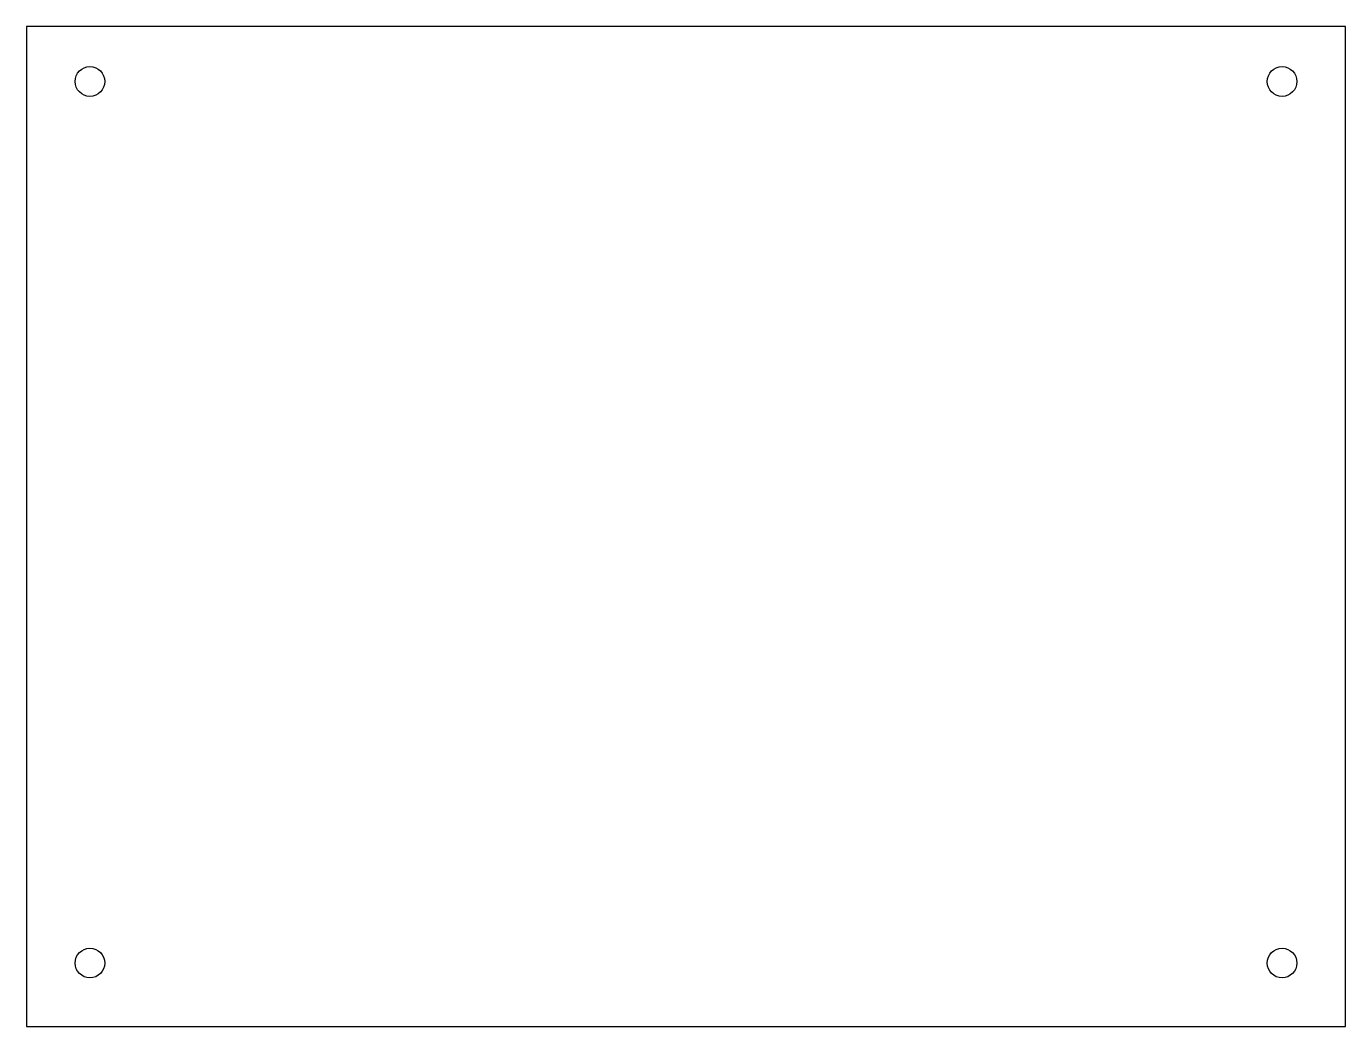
# Model space of a CAD drawing. Header units: millimetres. Extents: x -78 to 78, y -510 to -392.
import ezdxf

# ---------------------------------------------------------------- set-up
doc = ezdxf.new("R2010")
doc.units = ezdxf.units.MM
doc.layers.get('0').update_dxf_attribs({"linetype": 'CONTINUOUS'})

msp = doc.modelspace()

# ---------------------------------------------------------------- linework, layer by layer
msp.add_lwpolyline([(-77.79, -510.32), (77.79, -510.32), (77.79, -392.39), (-77.79, -392.39)], close=True)
for centre in [(-70.29, -398.89), (70.29, -398.89), (-70.29, -502.82), (70.29, -502.82)]:
    msp.add_circle(centre, 1.75)

doc.saveas('drawing.dxf')
